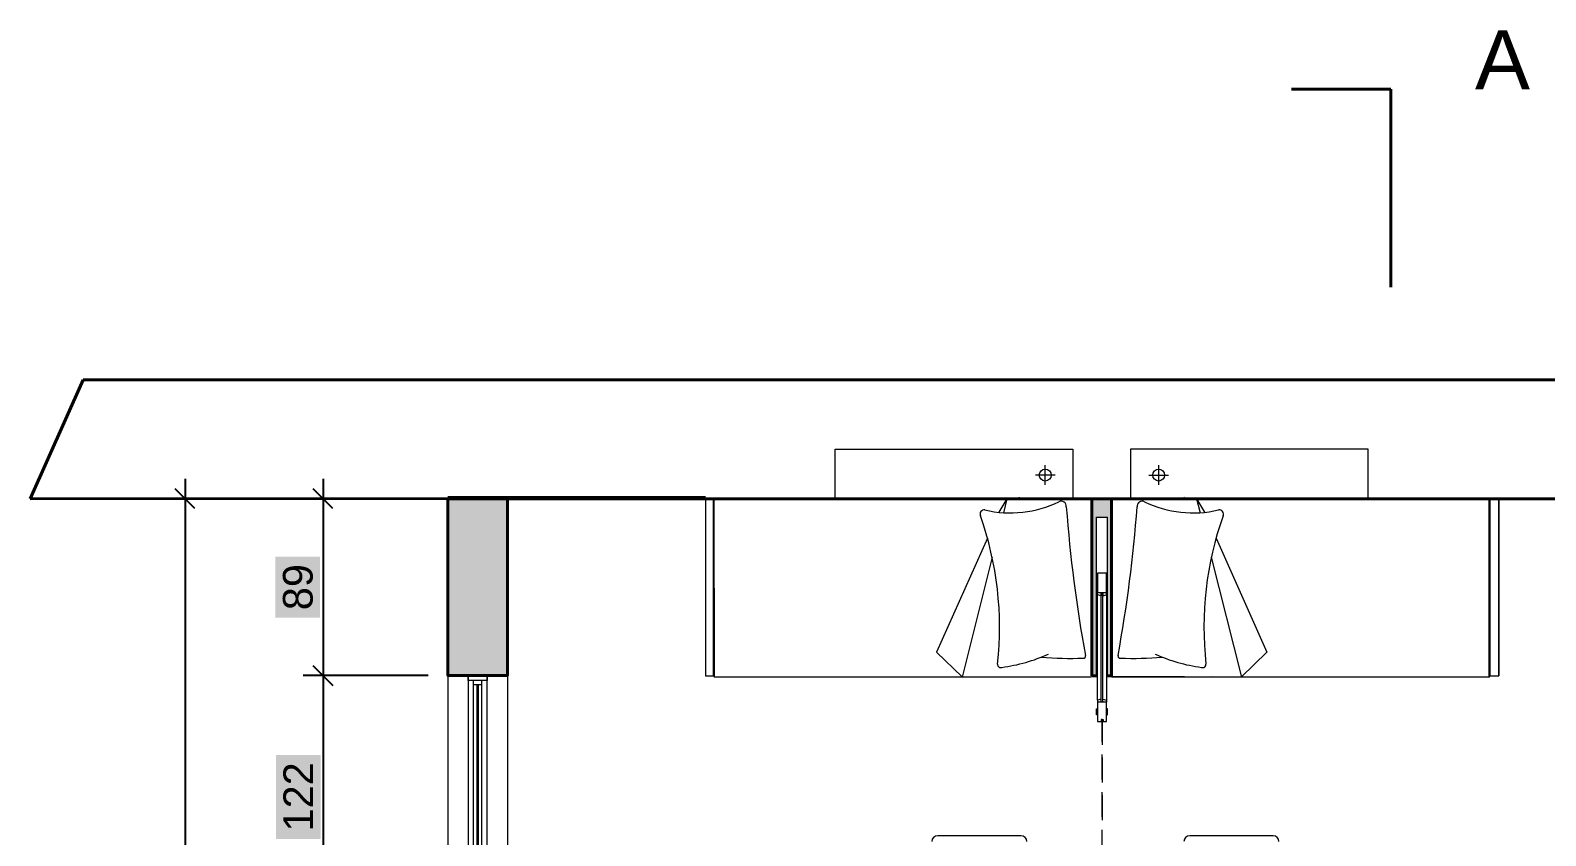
# Model space of a CAD drawing. Header units: inches. Extents: x 4350 to 28384, y -6772 to 993.
# Drawn here: x 24011 to 24776, y -3167 to -2761 of the extents above; entities that cross this region are included whole.
import ezdxf

# ---------------------------------------------------------------- set-up
doc = ezdxf.new("R2010")
doc.units = ezdxf.units.IN
doc.header["$MEASUREMENT"] = 0
doc.linetypes.add('TRATTEGGIATA2', pattern=[9.525, 6.35, -3.175])
for name, color, linetype, lineweight in [('ARREDAMENTO', 2, 'Continuous', 18), ('INFISSI', 4, 'Continuous', 18), ('MURATURA_section_wall', 7, 'Continuous', 40), ('QUOTE', 3, 'Continuous', 9)]:
    doc.layers.add(name, color=color, linetype=linetype, lineweight=lineweight)
doc.styles.get("Standard").update_dxf_attribs({"font": 'arial.ttf'})
doc.dimstyles.new('ook', dxfattribs={"dimtxt": 15, "dimasz": 10, "dimexe": 10, "dimexo": 10, "dimgap": 5, "dimtad": 1, "dimtoh": 1, "dimdec": 0, "dimzin": 0, "dimdsep": 46, "dimtxsty": 'Standard', "dimblk": 'OBLIQUE', "dimcen": 0.09, "dimdle": 10, "dimadec": 0, "dimazin": 0, "dimtfac": 1, "dimtdec": 0, "dimtofl": 0, "dimtmove": 0, "dimatfit": 3, "dimldrblk": 'OBLIQUE', "dimfxl": 1, "dimtfill": 2, "dimtfillclr": 1, "dimtolj": 1, "dimtzin": 0, "dimarcsym": 0})

# ---------------------------------------------------------------- blocks, each defined once
blk = doc.blocks.new('_Oblique')
at = {"color": 0, "linetype": 'ByBlock', "lineweight": -2}
blk.add_line((-0.5, -0.5), (0.5, 0.5), dxfattribs=at)
blk = doc.blocks.new('*D41')
at = {"layer": 'Defpoints', "color": 0, "transparency": 16777216}
for p in [(24222.04, -2997.18), (24089.52, -4286.48), (24222.25, -4286.48)]:
    blk.add_point(p, dxfattribs=at)
at = {"layer": 'QUOTE', "color": 0, "lineweight": -2, "transparency": 16777216}
for p, q in [((24089.52, -2987.18), (24089.52, -4296.48)), ((24212.04, -2997.18), (24079.52, -2997.18)), ((24212.25, -4286.48), (24079.52, -4286.48))]:
    blk.add_line(p, q, dxfattribs=at)
at = {"layer": 'QUOTE', "color": 0, "lineweight": -2, "transparency": 16777216, "xscale": 10, "yscale": 10, "zscale": 10}
for p, rotation in [((24089.52, -2997.18), 90), ((24089.52, -4286.48), 270)]:
    blk.add_blockref('_Oblique', p, dxfattribs=dict(at, rotation=rotation))
at = {"layer": 'QUOTE', "color": 0, "transparency": 16777216, "insert": (24076.85, -3641.83), "char_height": 15, "attachment_point": 5, "rotation": 90, "bg_fill": 1, "box_fill_scale": 1.25, "bg_fill_color": 1, "bg_fill_transparency": 0}
blk.add_mtext('\\A1;1300', dxfattribs=at)
blk = doc.blocks.new('*D46')
at = {"layer": 'Defpoints', "color": 0, "transparency": 16777216}
for p in [(24852.76, -3080.71), (24752.25, -3401.53), (24852.76, -3401.53)]:
    blk.add_point(p, dxfattribs=at)
at = {"layer": 'QUOTE', "color": 0, "lineweight": -2, "transparency": 16777216}
for p, q in [((24852.76, -3090.71), (24852.76, -3411.53)), ((24742.25, -3401.53), (24862.76, -3401.53))]:
    blk.add_line(p, q, dxfattribs=at)
at = {"layer": 'QUOTE', "color": 0, "lineweight": -2, "transparency": 16777216, "xscale": 10, "yscale": 10, "zscale": 10, "rotation": 180}
blk.add_blockref('_Oblique', (24752.25, -3401.53), dxfattribs=at)
at = {"layer": 'QUOTE', "color": 0, "lineweight": -2, "transparency": 16777216, "xscale": 10, "yscale": 10, "zscale": 10}
blk.add_blockref('_Oblique', (24852.76, -3401.53), dxfattribs=at)
at = {"layer": 'QUOTE', "color": 0, "transparency": 16777216, "insert": (24802.51, -3388.87), "char_height": 15, "attachment_point": 5, "bg_fill": 1, "box_fill_scale": 1.25, "bg_fill_color": 1, "bg_fill_transparency": 0}
blk.add_mtext('\\A1;100', dxfattribs=at)
blk = doc.blocks.new('*D93')
at = {"layer": 'Defpoints', "color": 0, "transparency": 16777216}
for p in [(24222.25, -3086.59), (24159.19, -3209.01), (24222.25, -3209.01)]:
    blk.add_point(p, dxfattribs=at)
at = {"layer": 'QUOTE', "color": 0, "lineweight": -2, "transparency": 16777216}
for p, q in [((24159.19, -3076.59), (24159.19, -3219.01)), ((24212.25, -3086.59), (24149.19, -3086.59)), ((24212.25, -3209.01), (24149.19, -3209.01))]:
    blk.add_line(p, q, dxfattribs=at)
at = {"layer": 'QUOTE', "color": 0, "lineweight": -2, "transparency": 16777216, "xscale": 10, "yscale": 10, "zscale": 10}
for p, rotation in [((24159.19, -3086.59), 90), ((24159.19, -3209.01), 270)]:
    blk.add_blockref('_Oblique', p, dxfattribs=dict(at, rotation=rotation))
at = {"layer": 'QUOTE', "color": 0, "transparency": 16777216, "insert": (24146.66, -3147.8), "char_height": 15, "attachment_point": 5, "rotation": 90, "bg_fill": 1, "box_fill_scale": 1.25, "bg_fill_color": 1, "bg_fill_transparency": 0}
blk.add_mtext('\\A1;122', dxfattribs=at)
blk = doc.blocks.new('*D94')
at = {"layer": 'Defpoints', "color": 0, "transparency": 16777216}
for p in [(24222.25, -2997.18), (24159.19, -3086.59), (24222.25, -3086.59)]:
    blk.add_point(p, dxfattribs=at)
at = {"layer": 'QUOTE', "color": 0, "lineweight": -2, "transparency": 16777216}
for p, q in [((24159.19, -2987.18), (24159.19, -3096.59)), ((24212.25, -2997.18), (24149.19, -2997.18)), ((24212.25, -3086.59), (24149.19, -3086.59))]:
    blk.add_line(p, q, dxfattribs=at)
at = {"layer": 'QUOTE', "color": 0, "lineweight": -2, "transparency": 16777216, "xscale": 10, "yscale": 10, "zscale": 10}
for p, rotation in [((24159.19, -2997.18), 90), ((24159.19, -3086.59), 270)]:
    blk.add_blockref('_Oblique', p, dxfattribs=dict(at, rotation=rotation))
at = {"layer": 'QUOTE', "color": 0, "transparency": 16777216, "insert": (24146.53, -3041.89), "char_height": 15, "attachment_point": 5, "rotation": 90, "bg_fill": 1, "box_fill_scale": 1.25, "bg_fill_color": 1, "bg_fill_transparency": 0}
blk.add_mtext('\\A1;89', dxfattribs=at)

msp = doc.modelspace()

# ---------------------------------------------------------------- hatches: boundary and pattern name
at = {"layer": 'MURATURA_section_wall'}
h = msp.add_hatch(color=256, dxfattribs=at)
h.dxf.hatch_style = 1
h.paths.add_polyline_path([(24252.25, -3086.59), (24252.25, -2996.65), (24222.25, -2996.65), (24222.25, -3086.59)])
h = msp.add_hatch(color=256, dxfattribs=at)
h.dxf.hatch_style = 1
h.paths.add_polyline_path([(24557.25, -2996.6), (24547.25, -2996.6), (24547.25, -3086.6), (24549.66, -3086.6), (24549.66, -3006.6), (24555.13, -3006.6), (24555.13, -3086.6), (24557.25, -3086.6)])

# ---------------------------------------------------------------- linework, layer by layer
at = {"layer": 'ARREDAMENTO'}
for p, q in [((24417.71, -2997.22), (24417.71, -2972.22)), ((24417.71, -2972.22), (24537.71, -2972.22)), ((24537.71, -2972.22), (24537.73, -2997.2)), ((24566.79, -2972.22), (24566.76, -2997.2)), ((24686.79, -2972.22), (24566.79, -2972.22)), ((24686.79, -2997.22), (24686.79, -2972.22)), ((24523.75, -2990.31), (24523.75, -2980.31)), ((24580.99, -2990.31), (24580.99, -2980.31)), ((24520.75, -2985.31), (24518.75, -2985.31)), ((24528.75, -2985.31), (24520.75, -2985.31)), ((24575.99, -2985.31), (24583.99, -2985.31)), ((24583.99, -2985.31), (24585.99, -2985.31)), ((24352.25, -2996.65), (24352.25, -3086.6)), ((24356.25, -3086.6), (24356.25, -2996.6)), ((24504.37, -2997.24), (24500.33, -3004.12)), ((24504.37, -2997.24), (24502.59, -3004.31)), ((24747.86, -2997.38), (24557.46, -2997.19)), ((24600.13, -2997.24), (24601.91, -3004.31)), ((24600.13, -2997.24), (24604.17, -3004.12)), ((24747.86, -2997.38), (24747.77, -3087.38)), ((24747.86, -2997.38), (24747.77, -3087.38)), ((24747.85, -3007.38), (24747.86, -2997.38)), ((24748.25, -3086.6), (24748.25, -2996.6)), ((24752.76, -2996.65), (24752.76, -3086.6)), ((24752.76, -3086.6), (24752.76, -2996.65)), ((24747.77, -3087.38), (24747.85, -3007.38)), ((24494.54, -3017.11), (24468.87, -3074.75)), ((24609.95, -3017.11), (24635.62, -3074.75)), ((24496.94, -3026.8), (24481.73, -3087.28)), ((24607.56, -3026.8), (24622.76, -3087.28)), ((24468.87, -3074.75), (24481.74, -3087.26)), ((24635.62, -3074.75), (24622.76, -3087.26)), ((24356.73, -3087.38), (24510.4, -3087.23)), ((24356.73, -3087.38), (24510.4, -3087.23)), ((24510.4, -3087.23), (24546.73, -3087.19)), ((24594.1, -3087.23), (24557.77, -3087.19)), ((24747.77, -3087.38), (24594.1, -3087.23)), ((24747.77, -3087.38), (24594.1, -3087.23)), ((24657.69, -3087.29), (24607.69, -3087.24)), ((24511.46, -3167.4), (24469.46, -3167.4)), ((24638.72, -3167.4), (24596.72, -3167.4))]:
    msp.add_line(p, q, dxfattribs=at)
at = {"layer": 'ARREDAMENTO', "linetype": 'ByBlock'}
for p, q in [((24352.25, -3086.6), (24356.25, -3086.6)), ((24748.25, -3086.6), (24752.76, -3086.6))]:
    msp.add_line(p, q, dxfattribs=at)
at = {"layer": 'ARREDAMENTO'}
for points in [[(24356.73, -3087.38), (24356.64, -2997.38), (24547.14, -2997.19), (24547.23, -3087.19)], [(24747.77, -3087.38), (24747.86, -2997.38), (24557.36, -2997.19), (24557.27, -3087.19)]]:
    msp.add_lwpolyline(points, close=True, dxfattribs=at)
for centre in [(24523.75, -2985.31), (24580.99, -2985.31)]:
    msp.add_circle(centre, 3, dxfattribs=at)
for centre, radius, start, end in [((24510.74, -2996.41), 0.222, 180.05669, 270.05669), ((24531.8, -3001.06), 2.58, 355.03622, 116.05035), ((24572.7, -3001.06), 2.58, 63.94965, 184.96378), ((24593.76, -2996.41), 0.222, 269.94331, 359.94331), ((24492.95, -3005.05), 2.14, 81.39135, 205.03114), ((24333.26, -3062.04), 167.42, 353.59467, 19.57193), ((24506.11, -2948.5), 55.92, 256.73712, 296.05035), ((25237.24, -2949.1), 704.81, 184.24616, 190.40265), ((23867.25, -2949.1), 704.81, 349.59735, 355.75384), ((24598.39, -2948.5), 55.92, 243.94965, 283.26288), ((24771.24, -3062.04), 167.42, 160.42807, 186.40533), ((24611.54, -3005.05), 2.14, 334.96886, 98.60865), ((24501.25, -3080.9), 1.62, 173.59467, 292.70116), ((24491.03, -3000.2), 82.91, 277.51402, 294.45439), ((24536.7, -2915.71), 162.16, 264.72364, 272.17332), ((24543.03, -3076.71), 1.05, 260.21371, 19.61259), ((24561.47, -3076.71), 1.05, 160.38741, 279.78629), ((24567.8, -2915.71), 162.16, 267.82668, 275.27636), ((24613.47, -3000.2), 82.91, 245.54561, 262.48598), ((24603.25, -3080.9), 1.62, 247.29884, 6.40533), ((24469.46, -3170.4), 3, 90, 180), ((24511.46, -3170.4), 3, 0, 90), ((24596.72, -3170.4), 3, 90, 180), ((24638.72, -3170.4), 3, 0, 90)]:
    msp.add_arc(centre, radius, start, end, dxfattribs=at)
at = {"layer": 'INFISSI', "linetype": 'ByBlock'}
for p, q in [((24549.66, -3086.6), (24549.66, -3006.6)), ((24549.66, -3006.6), (24555.13, -3006.6)), ((24555.13, -3086.6), (24555.13, -3006.6))]:
    msp.add_line(p, q, dxfattribs=at)
at = {"layer": 'INFISSI'}
for p, q in [((24554.63, -3044.69), (24550.15, -3044.69)), ((24550.15, -3098.95), (24550.15, -3045.71)), ((24552, -3099.97), (24552, -3044.69)), ((24552.78, -3099.97), (24552.78, -3044.69)), ((24554.63, -3045.71), (24554.63, -3098.95)), ((24222.25, -3086.59), (24222.25, -3209.01)), ((24232.45, -3086.59), (24232.46, -3206.51)), ((24237.2, -3089.09), (24235.2, -3089.09)), ((24252.25, -3086.59), (24252.25, -3209.01)), ((24554.63, -3099.97), (24550.15, -3099.97)), ((24552.39, -3108.79), (24551.89, -3108.79)), ((24551.89, -3108.79), (24551.89, -3109.79)), ((24552.39, -3108.79), (24552.89, -3108.79)), ((24552.89, -3108.79), (24552.89, -3109.79))]:
    msp.add_line(p, q, dxfattribs=at)
at = {"layer": 'INFISSI', "lineweight": 0}
for p, q in [((24235.19, -3206.51), (24235.19, -3089.09)), ((24239.2, -3089.09), (24239.2, -3206.51)), ((24242.06, -3206.51), (24242.05, -3086.59)), ((24235.2, -3091.09), (24239.2, -3091.09)), ((24235.2, -3091.09), (24239.2, -3091.09)), ((24236.95, -3204.51), (24236.95, -3091.09)), ((24237.45, -3091.09), (24237.45, -3204.51))]:
    msp.add_line(p, q, dxfattribs=at)
at = {"layer": 'INFISSI', "linetype": 'TRATTEGGIATA2', "ltscale": 2}
for p, q in [((24552.39, -3108.79), (24552.39, -3160.78)), ((24552.39, -3177.17), (24552.39, -3108.79))]:
    msp.add_line(p, q, dxfattribs=at)
at = {"layer": 'INFISSI'}
for points in [[(24554.63, -3044.69), (24554.63, -3034.88), (24550.15, -3034.88), (24550.15, -3044.69)], [(24552, -3044.69), (24552, -3046.26), (24550.15, -3045.71), (24550.15, -3044.69)], [(24552.78, -3044.69), (24552.78, -3046.26), (24554.63, -3045.71), (24554.63, -3044.69)], [(24552, -3099.97), (24552, -3098.4), (24550.15, -3098.95), (24550.15, -3099.97)], [(24550.15, -3099.97), (24550.15, -3109.79), (24551.89, -3109.79)], [(24552.78, -3099.97), (24552.78, -3098.4), (24554.63, -3098.95), (24554.63, -3099.97)], [(24552.89, -3109.79), (24554.63, -3109.79), (24554.63, -3099.97)]]:
    msp.add_lwpolyline(points, dxfattribs=at)
at = {"layer": 'INFISSI', "lineweight": 0}
msp.add_lwpolyline([(24232.45, -3089.09), (24232.45, -3086.59), (24242.05, -3086.59), (24242.05, -3089.09)], close=True, dxfattribs=at)
at = {"layer": 'INFISSI'}
for points in [[(24232.45, -3086.59), (24242.05, -3086.59), (24242.05, -3089.09), (24232.45, -3089.09)], [(24549.6, -3103.37), (24550.15, -3103.37), (24550.15, -3106.39), (24549.6, -3106.39)], [(24555.18, -3103.37), (24554.63, -3103.37), (24554.63, -3106.39), (24555.18, -3106.39)]]:
    msp.add_lwpolyline(points, close=True, dxfattribs=at)
at = {"layer": 'MURATURA_section_wall'}
for p, q in [((24698.1, -2790.45), (24648.1, -2790.45)), ((24698.1, -2790.45), (24698.1, -2890.45)), ((24038.11, -2937.23), (24011.41, -2997.22)), ((24038.11, -2937.23), (25227.34, -2937.23)), ((24172.37, -2937.22), (25227.34, -2937.22)), ((24011.41, -2997.22), (25227.35, -2997.02)), ((24222.25, -3086.59), (24222.25, -2996.65)), ((24222.37, -2997.22), (24882.37, -2997.22)), ((24252.25, -2996.65), (24352.25, -2996.65)), ((24252.25, -3086.59), (24252.25, -2996.65)), ((24547.25, -3086.6), (24547.23, -2996.6)), ((24547.25, -3086.6), (24547.25, -2996.65)), ((24557.25, -3086.6), (24557.25, -2996.65))]:
    msp.add_line(p, q, dxfattribs=at)
at = {"layer": 'MURATURA_section_wall', "color": 4}
for p, q in [((24547.25, -3086.6), (24549.66, -3086.6)), ((24557.25, -3086.6), (24555.13, -3086.6))]:
    msp.add_line(p, q, dxfattribs=at)
at = {"layer": 'MURATURA_section_wall'}
msp.add_lwpolyline([(24222.25, -2996.65), (24252.25, -2996.65), (24252.25, -3086.59), (24222.25, -3086.59)], close=True, dxfattribs=at)

# ---------------------------------------------------------------- texts
msp.add_text('A', height=29.74, rotation=360, dxfattribs=at).set_placement((24740.69, -2790.45))

# ---------------------------------------------------------------- dimensions: what is measured, and where the dimension line sits
at = {"layer": 'QUOTE'}
dim = msp.add_linear_dim(base=(24089.52, -4286.48), p1=(24222.04, -2997.18), p2=(24222.25, -4286.48), angle=90, text='1300', dimstyle='ook', dxfattribs=at)
dim.commit()
dim.dimension.update_dxf_attribs({"geometry": '*D41', "text_midpoint": (24076.85, -3641.83)})
for base, p1, p2, picture, middle in [((24159.19, -3086.59), (24222.25, -2997.18), (24222.25, -3086.59), '*D94', (24146.53, -3041.89)), ((24159.19, -3209.01), (24222.25, -3086.59), (24222.25, -3209.01), '*D93', (24146.66, -3147.8))]:
    dim = msp.add_linear_dim(base=base, p1=p1, p2=p2, angle=90, dimstyle='ook', dxfattribs=at)
    dim.commit()
    dim.dimension.update_dxf_attribs({"geometry": picture, "text_midpoint": middle})
dim = msp.add_linear_dim(base=(24852.76, -3401.53), p1=(24752.25, -3401.53), p2=(24852.76, -3080.71), text='100', dimstyle='ook', dxfattribs=at)
dim.commit()
dim.dimension.update_dxf_attribs({"geometry": '*D46', "text_midpoint": (24802.51, -3388.87)})

doc.saveas('drawing.dxf')
